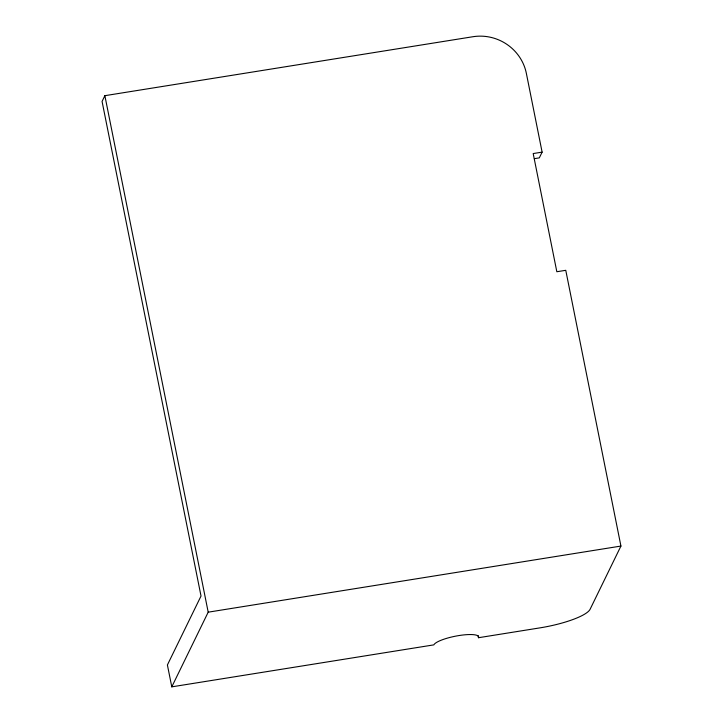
<?xml version="1.0" encoding="UTF-8"?>
<svg xmlns="http://www.w3.org/2000/svg" width="723" height="723" viewBox="0 0 723 723"><rect width="100%" height="100%" fill="white"/><g stroke="black" fill="none" stroke-linecap="round" stroke-linejoin="round"><path stroke-width="1.08" d="M104.871 95.68L102.07 101.428L201.021 596.032L167.402 664.961L171.785 686.85L433.845 644.871A22.91 5.16 -11.3 0 1 458.96 635.553A22.91 5.16 -11.3 0 1 478.463 637.722L539.891 627.88A45.82 10.312 -11.3 0 0 590.113 609.245L620.93 546.064L565.766 270.312L556.837 271.74L533.194 153.556L542.114 152.128L526.353 73.339A45.82 43.995 26 0 0 472.978 36.719L104.871 95.68L208.197 612.173L171.785 686.85M542.114 152.128L539.313 157.876L534.36 158.662M208.197 612.173L620.93 546.064M478.03 635.535L478.463 637.722"/></g></svg>
